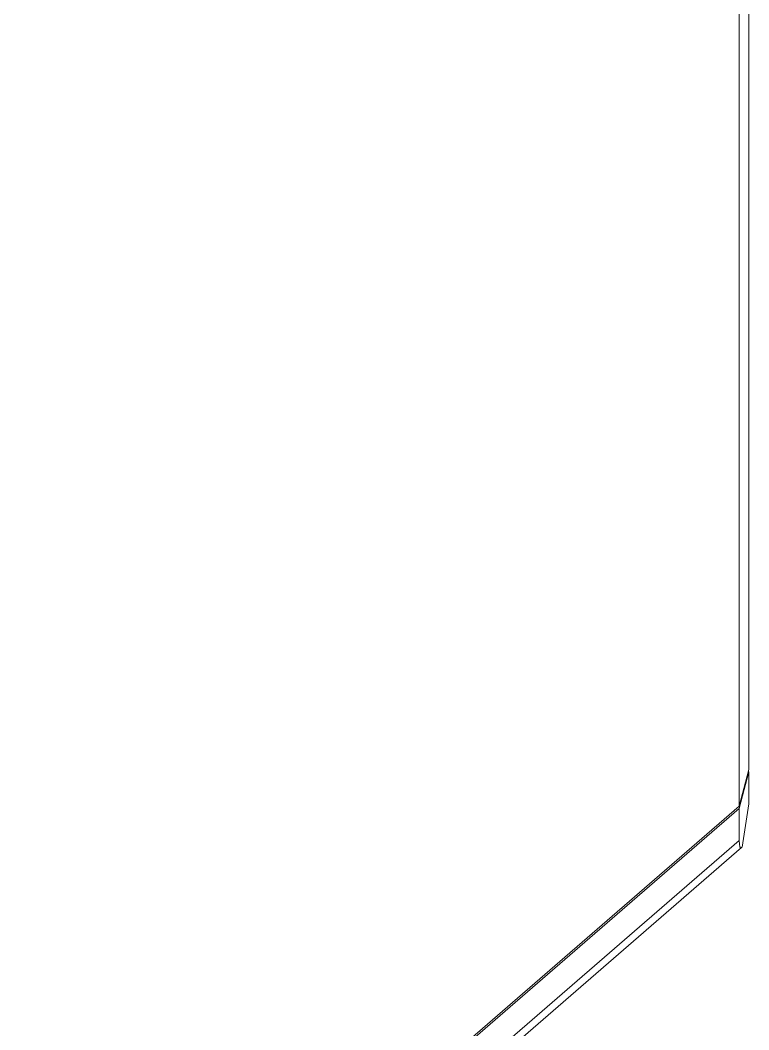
# Model space of a CAD drawing. Header units: millimetres. Extents: x 0 to 4009, y 0 to 2835.
# Drawn here: x 2300.1 to 2428.3, y 2074.3 to 2252.2 of the extents above; entities that cross this region are included whole.
import ezdxf

# ---------------------------------------------------------------- set-up
doc = ezdxf.new("R2010")
doc.units = ezdxf.units.MM
doc.layers.get('0').update_dxf_attribs({"lineweight": 13})

msp = doc.modelspace()

# ---------------------------------------------------------------- linework, layer by layer
for p, q in [((2428.33, 2120.19), (2428.33, 2593.04)), ((2426.66, 2586.59), (2426.66, 2113.74)), ((2426.66, 2113.74), (2428.33, 2120.19)), ((2428.33, 2119.76), (2426.66, 2113.31)), ((2428.33, 2119.76), (2428.22, 2119.79)), ((2428.33, 2114.13), (2428.33, 2119.76)), ((2042.16, 1780.76), (2426.66, 2113.74)), ((2042.16, 1780.32), (2426.66, 2113.31)), ((2426.66, 2113.31), (2426.66, 2107.68)), ((2428.33, 2114.13), (2427.15, 2106.51)), ((2426.66, 2107.68), (2042.16, 1774.7)), ((2427.07, 2106.42), (2041.11, 1772.17)), ((2427.07, 2106.42), (2427.15, 2106.51))]:
    msp.add_line(p, q)
msp.add_ellipse((2428.33, 2114.13), major_axis=(1.41, 7.76), ratio=0.116154, start_param=-3.712074, end_param=-2.99835)

doc.saveas('drawing.dxf')
